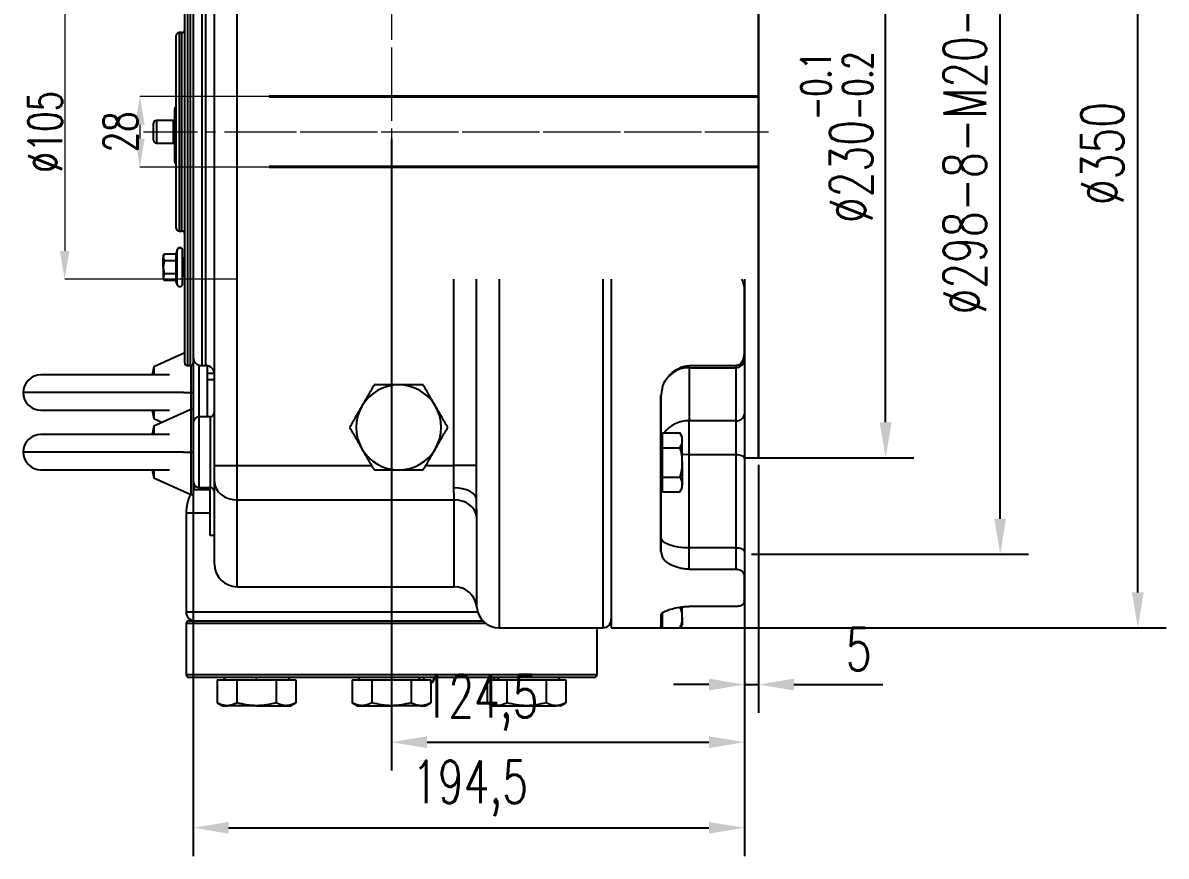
# Model space of a CAD drawing. Header units: millimetres. Extents: x 1890 to 4327, y 775 to 2498.
# Drawn here: x 2496 to 2899.4, y 1536.1 to 1830.1 of the extents above; entities that cross this region are included whole.
import ezdxf

# ---------------------------------------------------------------- set-up
doc = ezdxf.new("R2010")
doc.units = ezdxf.units.MM
doc.linetypes.add('CENTER2', pattern=[28.575, 19.05, -3.175, 3.175, -3.175])
doc.linetypes.add('点画线', pattern=[18, 12, -2, 2, -2])
for name, color, linetype, lineweight in [('AM_5', 3, 'Continuous', 25), ('中心线层', 1, '点画线', 18), ('粗实线', 7, 'Continuous', 40)]:
    doc.layers.add(name, color=color, linetype=linetype, lineweight=lineweight)
doc.styles.add('SLDTEXTSTYLE1', font='txt.shx', dxfattribs={"width": 0.7, "bigfont": 'gbcbig.shx'})
doc.styles.get("Standard").update_dxf_attribs({"font": 'arial.ttf'})
doc.styles.add('TH_GBDIM', font='simplex.shx', dxfattribs={"width": 0.707, "bigfont": 'hzfs.shx'})
doc.dimstyles.new('ISO-25$0', dxfattribs={"dimtxt": 2.5, "dimasz": 2.5, "dimexe": 1.25, "dimexo": 0.625, "dimtad": 1, "dimtxsty": 'Standard', "dimcen": 2.5, "dimdle": 5, "dimadec": 0, "dimazin": 0, "dimtfac": 1, "dimtmove": 0, "dimatfit": 3, "dimfxl": 0, "dimarcsym": 0})
doc.dimstyles.new('SLDDIMSTYLE12$0', dxfattribs={"dimtxt": 12, "dimasz": 10, "dimexe": 0, "dimexo": 0.0625, "dimgap": 0.875, "dimtad": 1, "dimdec": 1, "dimlfac": 1.8, "dimrnd": 1e-09, "dimzin": 12, "dimdsep": 46, "dimtxsty": 'SLDTEXTSTYLE1', "dimcen": 0.09, "dimdle": 8.16, "dimclrd": 3, "dimclre": 3, "dimadec": 0, "dimazin": 3, "dimtfac": 1, "dimtdec": 1, "dimtofl": 0, "dimtmove": 0, "dimatfit": 3, "dimfxl": 0, "dimfrac": 2, "dimtolj": 1, "dimlwd": 5, "dimlwe": 5, "dimarcsym": 0})

# ---------------------------------------------------------------- blocks, each defined once
blk = doc.blocks.new('*U50')
at = {"layer": '中心线层', "color": 0, "linetype": 'CENTER2', "transparency": 16777216}
for p, q in [((0, 497.87), (0, -12.12)), ((0, 234.87), (0, 130.87)), ((0, 130.87), (0, -12.12))]:
    blk.add_line(p, q, dxfattribs=at)
blk = doc.blocks.new('*U49')
at = {"layer": '中心线层', "color": 0, "linetype": 'CENTER2', "transparency": 16777216}
for p, q in [((-173.73, 0), (46.77, 0)), ((-140.73, 0), (43.24, 0)), ((43.24, 0), (46.77, 0))]:
    blk.add_line(p, q, dxfattribs=at)
blk = doc.blocks.new('*D51')
at = {"color": 1, "linetype": 'Continuous', "transparency": 16777216}
for p, q in [((2626.08, 1789.19), (2626.08, 1566.34)), ((2750.58, 1640.19), (2750.58, 1566.34)), ((2638.58, 1576.34), (2738.08, 1576.34))]:
    blk.add_line(p, q, dxfattribs=at)
at = {"color": 1, "linetype": 'ByBlock', "transparency": 16777216}
for points in [[(2638.58, 1578.43), (2638.58, 1574.26), (2626.08, 1576.34)], [(2738.08, 1578.43), (2738.08, 1574.26), (2750.58, 1576.34)]]:
    blk.add_solid(points, dxfattribs=at)
at = {"layer": 'Defpoints', "color": 0, "linetype": 'ByBlock', "transparency": 16777216}
for p in [(2626.08, 1791.69), (2750.58, 1642.69), (2750.58, 1576.34)]:
    blk.add_point(p, dxfattribs=at)
at = {"color": 1, "linetype": 'ByBlock', "lineweight": 5, "transparency": 16777216, "insert": (2657.48, 1590.27), "char_height": 15, "attachment_point": 5, "style": 'TH_GBDIM'}
blk.add_mtext('124,5', dxfattribs=at)
blk = doc.blocks.new('*D52')
at = {"color": 1, "linetype": 'Continuous', "transparency": 16777216}
for p, q in [((2556.08, 1789.19), (2556.08, 1536.15)), ((2750.58, 1639.19), (2750.58, 1536.15)), ((2568.58, 1546.15), (2738.08, 1546.15))]:
    blk.add_line(p, q, dxfattribs=at)
at = {"color": 1, "linetype": 'ByBlock', "transparency": 16777216}
for points in [[(2568.58, 1548.23), (2568.58, 1544.07), (2556.08, 1546.15)], [(2738.08, 1548.23), (2738.08, 1544.07), (2750.58, 1546.15)]]:
    blk.add_solid(points, dxfattribs=at)
at = {"layer": 'Defpoints', "color": 0, "linetype": 'ByBlock', "transparency": 16777216}
for p in [(2556.08, 1791.69), (2750.58, 1641.69), (2750.58, 1546.15)]:
    blk.add_point(p, dxfattribs=at)
at = {"color": 1, "linetype": 'ByBlock', "lineweight": 5, "transparency": 16777216, "insert": (2653.78, 1560.08), "char_height": 15, "attachment_point": 5, "style": 'TH_GBDIM'}
blk.add_mtext('194,5', dxfattribs=at)
blk = doc.blocks.new('*D53')
at = {"color": 1, "linetype": 'Continuous', "transparency": 16777216}
for p, q in [((2753.08, 1939.43), (2850.85, 1939.43)), ((2840.85, 1655.19), (2840.85, 1926.93)), ((2753.08, 1642.69), (2850.85, 1642.69))]:
    blk.add_line(p, q, dxfattribs=at)
at = {"color": 1, "linetype": 'ByBlock', "transparency": 16777216}
for points in [[(2838.77, 1926.93), (2842.93, 1926.93), (2840.85, 1939.43)], [(2838.77, 1655.19), (2842.93, 1655.19), (2840.85, 1642.69)]]:
    blk.add_solid(points, dxfattribs=at)
at = {"layer": 'Defpoints', "color": 0, "linetype": 'ByBlock', "transparency": 16777216}
for p in [(2750.58, 1939.43), (2840.85, 1939.43), (2750.58, 1642.69)]:
    blk.add_point(p, dxfattribs=at)
at = {"color": 1, "linetype": 'ByBlock', "lineweight": 5, "transparency": 16777216, "insert": (2828.35, 1794.8), "char_height": 15, "attachment_point": 5, "rotation": 90, "style": 'TH_GBDIM'}
blk.add_mtext('%%C298-8-M20-{\\Fgdt,gbcbig|c0;x}30', dxfattribs=at)
blk = doc.blocks.new('*D54')
at = {"color": 1, "linetype": 'Continuous', "transparency": 16777216}
for p, q in [((2714.81, 1966.69), (2899.42, 1966.69)), ((2889.42, 1629.19), (2889.42, 1954.19)), ((2714.81, 1616.69), (2899.42, 1616.69))]:
    blk.add_line(p, q, dxfattribs=at)
at = {"color": 1, "linetype": 'ByBlock', "transparency": 16777216}
for points in [[(2887.33, 1954.19), (2891.5, 1954.19), (2889.42, 1966.69)], [(2887.33, 1629.19), (2891.5, 1629.19), (2889.42, 1616.69)]]:
    blk.add_solid(points, dxfattribs=at)
at = {"layer": 'Defpoints', "color": 0, "linetype": 'ByBlock', "transparency": 16777216}
for p in [(2712.31, 1966.69), (2889.42, 1966.69), (2712.31, 1616.69)]:
    blk.add_point(p, dxfattribs=at)
at = {"color": 1, "linetype": 'ByBlock', "lineweight": 5, "transparency": 16777216, "insert": (2876.92, 1784), "char_height": 15, "attachment_point": 5, "rotation": 90, "style": 'TH_GBDIM'}
blk.add_mtext('%%C350', dxfattribs=at)
blk = doc.blocks.new('*D55')
at = {"color": 1, "linetype": 'Continuous', "transparency": 16777216}
for p, q in [((2755.58, 1906.69), (2810.43, 1906.69)), ((2800.43, 1689.19), (2800.43, 1894.19)), ((2755.58, 1676.69), (2810.43, 1676.69))]:
    blk.add_line(p, q, dxfattribs=at)
at = {"color": 1, "linetype": 'ByBlock', "transparency": 16777216}
for points in [[(2798.34, 1894.19), (2802.51, 1894.19), (2800.43, 1906.69)], [(2798.34, 1689.19), (2802.51, 1689.19), (2800.43, 1676.69)]]:
    blk.add_solid(points, dxfattribs=at)
at = {"layer": 'Defpoints', "color": 0, "linetype": 'ByBlock', "transparency": 16777216}
for p in [(2753.08, 1906.69), (2800.43, 1906.69), (2753.08, 1676.69)]:
    blk.add_point(p, dxfattribs=at)
at = {"color": 1, "linetype": 'ByBlock', "lineweight": 5, "transparency": 16777216, "insert": (2783.18, 1789.74), "char_height": 15, "attachment_point": 5, "rotation": 90, "style": 'TH_GBDIM'}
blk.add_mtext('%%C230{\\H0.7x;\\S-0.1^ -0.2;}', dxfattribs=at)
blk = doc.blocks.new('*D56')
at = {"color": 1, "linetype": 'Continuous', "transparency": 16777216}
for p, q in [((2750.58, 1674.19), (2750.58, 1586.68)), ((2755.58, 1674.19), (2755.58, 1586.68)), ((2738.08, 1596.68), (2725.58, 1596.68)), ((2750.58, 1596.68), (2755.58, 1596.68)), ((2768.08, 1596.68), (2799.45, 1596.68))]:
    blk.add_line(p, q, dxfattribs=at)
at = {"color": 1, "linetype": 'ByBlock', "transparency": 16777216}
for points in [[(2738.08, 1598.77), (2738.08, 1594.6), (2750.58, 1596.68)], [(2768.08, 1598.77), (2768.08, 1594.6), (2755.58, 1596.68)]]:
    blk.add_solid(points, dxfattribs=at)
at = {"layer": 'Defpoints', "color": 0, "linetype": 'ByBlock', "transparency": 16777216}
for p in [(2750.58, 1676.69), (2755.58, 1676.69), (2750.58, 1596.68)]:
    blk.add_point(p, dxfattribs=at)
at = {"color": 1, "linetype": 'ByBlock', "lineweight": 5, "transparency": 16777216, "insert": (2790.92, 1609.18), "char_height": 15, "attachment_point": 5, "style": 'TH_GBDIM'}
blk.add_mtext('5', dxfattribs=at)
blk = doc.blocks.new('*D72')
at = {"layer": 'AM_5', "color": 3, "lineweight": 5, "transparency": 16777216}
blk.add_line((2582.85, 1804.11), (2537.26, 1804.11), dxfattribs=at)
at = {"layer": 'AM_5', "color": 3, "linetype": 'Continuous', "lineweight": 5, "transparency": 16777216}
for p, q in [((2537.26, 1794.11), (2537.26, 1789.27)), ((2582.85, 1779.27), (2537.26, 1779.27))]:
    blk.add_line(p, q, dxfattribs=at)
at = {"layer": 'AM_5', "color": 3, "transparency": 16777216}
for points in [[(2535.6, 1794.11), (2538.93, 1794.11), (2537.26, 1804.11)], [(2535.6, 1789.27), (2538.93, 1789.27), (2537.26, 1779.27)]]:
    blk.add_solid(points, dxfattribs=at)
at = {"layer": 'Defpoints', "color": 0, "transparency": 16777216}
for p in [(2582.91, 1804.11), (2537.26, 1779.27), (2582.91, 1779.27)]:
    blk.add_point(p, dxfattribs=at)
at = {"layer": 'AM_5', "color": 0, "transparency": 16777216, "insert": (2530.39, 1791.69), "char_height": 12, "attachment_point": 5, "rotation": 90, "style": 'SLDTEXTSTYLE1'}
blk.add_mtext('\\A1;28', dxfattribs=at)
blk = doc.blocks.new('*D61')
at = {"layer": 'AM_5', "color": 3, "lineweight": 5, "transparency": 16777216}
blk.add_line((2571.52, 1843.69), (2510.71, 1843.69), dxfattribs=at)
at = {"layer": 'AM_5', "color": 3, "linetype": 'Continuous', "lineweight": 5, "transparency": 16777216}
for p, q in [((2510.71, 1833.69), (2510.71, 1749.69)), ((2571.52, 1739.69), (2510.71, 1739.69))]:
    blk.add_line(p, q, dxfattribs=at)
at = {"layer": 'AM_5', "color": 3, "transparency": 16777216}
for points in [[(2509.04, 1833.69), (2512.37, 1833.69), (2510.71, 1843.69)], [(2509.04, 1749.69), (2512.37, 1749.69), (2510.71, 1739.69)]]:
    blk.add_solid(points, dxfattribs=at)
at = {"layer": 'Defpoints', "color": 0, "transparency": 16777216}
for p in [(2571.58, 1843.69), (2510.71, 1739.69), (2571.58, 1739.69)]:
    blk.add_point(p, dxfattribs=at)
at = {"layer": 'AM_5', "color": 0, "transparency": 16777216, "insert": (2503.83, 1791.69), "char_height": 12, "attachment_point": 5, "rotation": 90, "style": 'SLDTEXTSTYLE1'}
blk.add_mtext('\\A1;%%C105', dxfattribs=at)

msp = doc.modelspace()

# ---------------------------------------------------------------- linework, layer by layer
at = {"color": 7, "linetype": 'Continuous', "lineweight": 25}
for p, q in [((2563.582, 1673.962), (2563.582, 1909.419)), ((2571.582, 1673.962), (2571.582, 1909.419)), ((2755.553, 1906.69), (2755.553, 1676.69)), ((2755.582, 1677.106), (2755.582, 1906.274)), ((2553.082, 1791.69), (2553.082, 1873.19)), ((2556.082, 1873.19), (2556.082, 1791.69)), ((2550.082, 1757.69), (2550.082, 1825.69)), ((2552.082, 1826.69), (2551.082, 1826.69)), ((2549.082, 1795.69), (2543.082, 1795.69)), ((2549.582, 1796.19), (2549.582, 1799.344)), ((2549.582, 1796.19), (2549.582, 1789.925)), ((2542.082, 1788.69), (2542.082, 1794.69)), ((2553.082, 1710.19), (2553.082, 1791.69)), ((2556.082, 1791.69), (2556.082, 1710.19)), ((2543.082, 1787.69), (2549.082, 1787.69)), ((2549.582, 1783.856), (2549.582, 1789.925)), ((2549.582, 1781.121), (2549.582, 1783.856)), ((2551.082, 1756.69), (2552.082, 1756.69)), ((2545.801, 1748.525), (2545.432, 1747.886)), ((2545.79, 1748.505), (2545.432, 1747.35)), ((2545.432, 1748.036), (2545.432, 1747.886)), ((2545.432, 1747.886), (2545.432, 1747.35)), ((2545.432, 1747.35), (2545.79, 1746.195)), ((2545.432, 1743.886), (2545.432, 1747.35)), ((2549.981, 1748.505), (2545.79, 1748.505)), ((2550.366, 1750.095), (2549.94, 1748.505)), ((2550.366, 1749.945), (2549.981, 1748.505)), ((2549.981, 1748.505), (2549.981, 1746.195)), ((2550.366, 1737.827), (2550.366, 1749.945)), ((2552.332, 1749.686), (2552.332, 1749.836)), ((2552.332, 1738.086), (2552.332, 1749.686)), ((2552.582, 1747.036), (2553.082, 1747.036)), ((2545.79, 1746.195), (2545.432, 1743.886)), ((2545.432, 1743.886), (2545.79, 1741.576)), ((2545.432, 1743.886), (2545.432, 1740.422)), ((2549.981, 1746.195), (2545.79, 1746.195)), ((2549.981, 1746.195), (2549.981, 1741.576)), ((2552.582, 1743.886), (2552.332, 1743.886)), ((2553.082, 1746.886), (2552.582, 1746.886)), ((2545.79, 1741.576), (2545.432, 1740.422)), ((2545.432, 1740.422), (2545.79, 1739.267)), ((2545.432, 1740.422), (2545.432, 1739.886)), ((2545.432, 1739.886), (2545.801, 1739.247)), ((2549.981, 1741.576), (2545.79, 1741.576)), ((2549.981, 1739.267), (2545.79, 1739.267)), ((2549.981, 1741.576), (2549.981, 1739.267)), ((2550.366, 1737.827), (2549.981, 1739.267)), ((2552.582, 1740.886), (2553.082, 1740.886)), ((2648.082, 1673.962), (2648.082, 1739.69)), ((2656.082, 1661.893), (2656.082, 1739.69)), ((2703.582, 1739.69), (2703.582, 1616.69)), ((2750.582, 1739.69), (2750.582, 1734.656)), ((2750.54, 1734.493), (2750.54, 1715.188)), ((2750.582, 1734.656), (2750.582, 1715.406)), ((2750.582, 1715.406), (2750.582, 1711.466)), ((2553.082, 1713.711), (2542.138, 1708.786)), ((2750.582, 1711.466), (2750.582, 1692.17)), ((2542.138, 1708.786), (2541.629, 1705.936)), ((2542.138, 1708.786), (2542.138, 1705.936)), ((2554.082, 1709.19), (2555.082, 1709.19)), ((2555.249, 1709.204), (2555.249, 1699.686)), ((2556.082, 1710.124), (2556.082, 1699.686)), ((2559.082, 1709.19), (2560.582, 1709.19)), ((2561.082, 1706.384), (2561.082, 1709.148)), ((2747.582, 1709.165), (2731.082, 1709.165)), ((2731.082, 1708.466), (2747.582, 1708.466)), ((2547.722, 1705.936), (2502.332, 1705.936)), ((2561.082, 1704.19), (2561.082, 1706.384)), ((2563.576, 1706.384), (2561.082, 1706.384)), ((2563.582, 1704.19), (2561.082, 1704.19)), ((2561.082, 1691.13), (2561.082, 1704.19)), ((2555.249, 1699.686), (2556.082, 1699.686)), ((2555.249, 1699.686), (2555.249, 1693.693)), ((2556.082, 1699.686), (2556.082, 1693.693)), ((2721.684, 1701.889), (2721.04, 1698.425)), ((2721.082, 1644.037), (2721.082, 1698.692)), ((2721.04, 1698.425), (2721.04, 1643.614)), ((2502.332, 1693.436), (2547.722, 1693.436)), ((2541.629, 1693.436), (2542.138, 1690.586)), ((2555.249, 1693.693), (2542.138, 1687.793)), ((2542.138, 1693.436), (2542.138, 1690.586)), ((2542.138, 1690.586), (2545.242, 1689.189)), ((2556.082, 1693.693), (2555.249, 1693.693)), ((2555.249, 1693.693), (2555.249, 1678.693)), ((2556.082, 1693.693), (2556.082, 1678.693)), ((2562.154, 1691.13), (2558.082, 1691.13)), ((2562.154, 1666.255), (2562.154, 1691.13)), ((2750.582, 1692.17), (2750.582, 1676.591)), ((2542.138, 1687.793), (2541.629, 1684.943)), ((2542.138, 1687.793), (2542.138, 1684.943)), ((2556.082, 1689.249), (2556.083, 1689.189)), ((2747.582, 1689.723), (2731.082, 1689.723)), ((2731.082, 1677.739), (2731.082, 1689.723)), ((2747.582, 1689.723), (2747.582, 1677.739)), ((2547.722, 1684.943), (2502.332, 1684.943)), ((2721.682, 1683.78), (2721.082, 1683.18)), ((2721.682, 1685.438), (2727.779, 1685.438)), ((2721.682, 1680.242), (2721.682, 1685.438)), ((2728.582, 1684.045), (2727.768, 1685.456)), ((2728.582, 1682.84), (2728.582, 1684.045)), ((2728.582, 1675.045), (2728.582, 1682.84)), ((2555.249, 1678.693), (2555.249, 1663.693)), ((2555.249, 1678.693), (2556.082, 1678.693)), ((2556.082, 1678.693), (2556.082, 1663.693)), ((2721.682, 1680.242), (2727.779, 1680.242)), ((2721.682, 1669.849), (2721.682, 1680.242)), ((2728.582, 1675.045), (2728.582, 1667.251)), ((2731.082, 1644.87), (2731.082, 1677.739)), ((2747.582, 1677.739), (2731.082, 1677.739)), ((2747.582, 1677.739), (2747.582, 1644.87)), ((2750.582, 1676.69), (2755.553, 1676.69)), ((2750.582, 1676.591), (2750.582, 1643.722)), ((2502.332, 1672.443), (2547.722, 1672.443)), ((2541.629, 1672.443), (2542.138, 1669.593)), ((2542.138, 1672.443), (2542.138, 1669.593)), ((2563.582, 1668.298), (2563.582, 1673.962)), ((2563.582, 1673.962), (2571.582, 1673.962)), ((2571.582, 1661.825), (2571.582, 1673.962)), ((2648.082, 1666.091), (2648.082, 1673.962)), ((2656.082, 1673.962), (2648.082, 1673.962)), ((2542.138, 1669.593), (2555.249, 1663.693)), ((2556.889, 1666.65), (2556.102, 1665.469)), ((2563.582, 1639.19), (2563.582, 1668.298)), ((2721.682, 1666.31), (2721.082, 1666.91)), ((2721.682, 1669.849), (2727.779, 1669.849)), ((2721.682, 1664.653), (2721.682, 1669.849)), ((2728.582, 1666.045), (2728.582, 1667.251)), ((2555.249, 1663.693), (2556.082, 1663.693)), ((2558.082, 1666.255), (2562.154, 1666.255)), ((2721.682, 1664.653), (2727.779, 1664.653)), ((2727.768, 1664.634), (2728.582, 1666.045)), ((2571.582, 1661.825), (2648.153, 1661.825)), ((2553.582, 1657.149), (2553.582, 1622.19)), ((2562.082, 1649.348), (2563.582, 1649.348)), ((2721.04, 1643.614), (2721.678, 1641.498)), ((2721.157, 1643.722), (2721.082, 1644.037)), ((2731.082, 1637.371), (2731.082, 1644.87)), ((2747.582, 1644.87), (2731.082, 1644.87)), ((2747.582, 1644.87), (2747.582, 1637.371)), ((2750.582, 1643.722), (2750.582, 1634.748)), ((2731.082, 1637.371), (2747.582, 1637.371)), ((2750.54, 1634.298), (2750.54, 1626.302)), ((2750.582, 1634.748), (2750.582, 1626.774)), ((2571.582, 1631.19), (2648.153, 1631.19)), ((2750.582, 1626.774), (2750.582, 1626.39)), ((2721.684, 1621.982), (2721.114, 1621.145)), ((2721.682, 1616.652), (2721.682, 1621.98)), ((2728.582, 1620.326), (2728.582, 1624.035)), ((2747.582, 1624.216), (2731.082, 1624.216)), ((2750.439, 1625.473), (2750.463, 1625.55)), ((2553.582, 1618.19), (2553.582, 1600.19)), ((2554.582, 1619.19), (2658.273, 1619.19)), ((2721.04, 1621.036), (2721.04, 1616.69)), ((2721.082, 1621.524), (2721.082, 1617.19)), ((2721.082, 1618.555), (2721.682, 1617.955)), ((2728.582, 1620.326), (2728.582, 1617.69)), ((2664.082, 1616.69), (2700.582, 1616.69)), ((2698.582, 1600.19), (2698.582, 1616.69)), ((2703.582, 1616.69), (2721.04, 1616.69)), ((2721.682, 1616.652), (2727.779, 1616.652)), ((2728.395, 1617.365), (2728.582, 1617.69)), ((2697.582, 1599.19), (2554.582, 1599.19)), ((2564.575, 1598.39), (2564.575, 1590.262)), ((2564.575, 1598.39), (2571.503, 1598.39)), ((2567.187, 1599.19), (2566.725, 1598.39)), ((2571.503, 1598.39), (2571.503, 1590.262)), ((2571.503, 1598.39), (2585.36, 1598.39)), ((2578.432, 1598.39), (2578.432, 1599.19)), ((2585.36, 1598.39), (2585.36, 1590.262)), ((2585.36, 1598.39), (2592.288, 1598.39)), ((2590.139, 1598.39), (2589.677, 1599.19)), ((2590.177, 1598.39), (2589.715, 1599.19)), ((2592.288, 1598.39), (2592.327, 1598.39)), ((2592.288, 1598.39), (2592.288, 1590.262)), ((2592.327, 1598.39), (2592.327, 1590.262)), ((2612.187, 1598.39), (2612.187, 1590.262)), ((2612.187, 1598.39), (2619.115, 1598.39)), ((2614.799, 1599.19), (2614.337, 1598.39)), ((2619.115, 1598.39), (2619.115, 1590.262)), ((2619.115, 1598.39), (2632.972, 1598.39)), ((2632.972, 1598.39), (2632.972, 1590.262)), ((2632.972, 1598.39), (2639.9, 1598.39)), ((2636.182, 1598.39), (2635.782, 1599.19)), ((2637.751, 1598.39), (2637.289, 1599.19)), ((2637.828, 1598.39), (2637.366, 1599.19)), ((2639.9, 1598.39), (2639.9, 1590.262)), ((2639.9, 1598.39), (2639.978, 1598.39)), ((2639.978, 1598.39), (2639.978, 1590.262)), ((2659.838, 1598.39), (2659.838, 1590.262)), ((2659.838, 1598.39), (2666.766, 1598.39)), ((2662.449, 1599.19), (2661.988, 1598.39)), ((2663.556, 1598.39), (2663.956, 1599.19)), ((2666.766, 1598.39), (2666.766, 1590.262)), ((2666.766, 1598.39), (2680.623, 1598.39)), ((2680.623, 1598.39), (2680.623, 1590.262)), ((2680.623, 1598.39), (2687.551, 1598.39)), ((2685.401, 1598.39), (2684.939, 1599.19)), ((2685.44, 1598.39), (2684.978, 1599.19)), ((2687.551, 1598.39), (2687.551, 1590.262)), ((2687.551, 1598.39), (2687.59, 1598.39)), ((2687.59, 1598.39), (2687.59, 1590.262)), ((2564.556, 1590.273), (2566.432, 1589.19)), ((2590.432, 1589.19), (2592.307, 1590.273)), ((2592.327, 1590.262), (2592.36, 1590.281)), ((2612.154, 1590.281), (2614.044, 1589.19)), ((2638.044, 1589.19), (2639.933, 1590.281)), ((2639.978, 1590.262), (2640.011, 1590.281)), ((2659.805, 1590.281), (2661.694, 1589.19)), ((2685.694, 1589.19), (2687.591, 1590.285)), ((2687.59, 1590.262), (2687.609, 1590.273)), ((2566.432, 1589.19), (2568.039, 1589.19)), ((2578.432, 1589.19), (2568.039, 1589.19)), ((2578.432, 1589.19), (2588.824, 1589.19)), ((2588.824, 1589.19), (2590.432, 1589.19)), ((2590.432, 1589.19), (2590.47, 1589.19)), ((2614.044, 1589.19), (2615.651, 1589.19)), ((2615.651, 1589.19), (2626.044, 1589.19)), ((2636.436, 1589.19), (2626.044, 1589.19)), ((2636.436, 1589.19), (2638.044, 1589.19)), ((2638.044, 1589.19), (2638.121, 1589.19)), ((2661.694, 1589.19), (2663.302, 1589.19)), ((2663.302, 1589.19), (2673.694, 1589.19)), ((2673.694, 1589.19), (2684.087, 1589.19)), ((2685.694, 1589.19), (2684.087, 1589.19)), ((2685.694, 1589.19), (2685.733, 1589.19))]:
    msp.add_line(p, q, dxfattribs=at)
at = {"color": 8, "linetype": 'Continuous', "lineweight": 25}
for p, q in [((2554.082, 1874.19), (2554.082, 1791.69)), ((2555.082, 1791.69), (2555.082, 1874.19)), ((2559.082, 1874.19), (2559.082, 1709.19)), ((2560.582, 1791.69), (2560.582, 1874.19)), ((2551.082, 1826.69), (2551.082, 1756.69)), ((2552.082, 1756.69), (2552.082, 1826.69)), ((2543.082, 1795.69), (2543.082, 1787.69)), ((2549.082, 1787.69), (2549.082, 1795.69)), ((2554.082, 1791.69), (2554.082, 1709.19)), ((2555.082, 1709.19), (2555.082, 1791.69)), ((2560.582, 1709.19), (2560.582, 1791.69)), ((2550.366, 1749.945), (2550.366, 1750.095)), ((2552.582, 1747.036), (2552.582, 1746.886)), ((2552.582, 1746.886), (2552.582, 1743.886)), ((2552.582, 1743.886), (2552.582, 1740.886)), ((2552.582, 1743.886), (2553.082, 1743.886)), ((2664.082, 1739.69), (2664.082, 1616.69)), ((2700.582, 1739.69), (2700.582, 1616.69)), ((2558.082, 1709.362), (2558.082, 1699.686)), ((2731.082, 1708.466), (2731.082, 1709.165)), ((2731.082, 1708.466), (2731.082, 1689.723)), ((2747.582, 1709.165), (2747.582, 1708.466)), ((2747.582, 1708.466), (2747.582, 1689.723)), ((2552.694, 1699.686), (2496.082, 1699.686)), ((2552.694, 1699.686), (2555.249, 1699.686)), ((2558.082, 1699.686), (2558.082, 1691.13)), ((2558.082, 1691.13), (2558.082, 1678.693)), ((2721.353, 1683.451), (2721.682, 1684.349)), ((2552.694, 1678.693), (2496.082, 1678.693)), ((2552.694, 1678.693), (2555.249, 1678.693)), ((2558.082, 1678.693), (2558.082, 1666.255)), ((2571.582, 1673.962), (2619.014, 1673.962)), ((2638.151, 1673.962), (2648.082, 1673.962)), ((2556.102, 1665.469), (2561.948, 1665.469)), ((2571.582, 1631.19), (2571.582, 1661.825)), ((2648.153, 1631.19), (2648.153, 1661.825)), ((2561.997, 1657.149), (2553.582, 1657.149)), ((2656.118, 1623.94), (2656.118, 1655.959)), ((2721.681, 1641.494), (2721.157, 1643.722)), ((2656.483, 1622.19), (2553.582, 1622.19)), ((2659.419, 1618.19), (2553.582, 1618.19)), ((2553.582, 1600.19), (2698.582, 1600.19))]:
    msp.add_line(p, q, dxfattribs=at)
at = {"color": 7, "linetype": 'Continuous', "lineweight": 25, "flags": 128}
for points in [[(2549.582, 1799.344), (2549.763, 1800.203), (2550.082, 1800.732)], [(2549.582, 1799.344), (2549.592, 1799.397), (2549.62, 1799.448), (2549.667, 1799.495), (2549.729, 1799.537), (2549.805, 1799.571), (2549.891, 1799.596), (2549.985, 1799.612), (2550.082, 1799.617)], [(2750.582, 1676.591), (2750.525, 1676.815), (2750.354, 1677.03), (2750.077, 1677.229), (2749.704, 1677.403), (2749.249, 1677.545), (2748.73, 1677.652), (2748.168, 1677.717), (2747.582, 1677.739)], [(2563.582, 1668.298), (2563.736, 1667.035), (2564.191, 1665.821), (2564.931, 1664.702), (2565.926, 1663.721), (2567.138, 1662.916), (2568.521, 1662.318), (2570.022, 1661.949), (2571.582, 1661.825)], [(2656.082, 1661.893), (2655.929, 1662.712), (2655.473, 1663.499), (2654.734, 1664.225), (2653.739, 1664.861), (2652.527, 1665.383), (2651.144, 1665.771), (2649.643, 1666.01), (2648.082, 1666.091)], [(2656.118, 1655.959), (2655.845, 1657.131), (2655.31, 1658.244), (2654.533, 1659.258), (2653.538, 1660.139), (2652.361, 1660.857), (2651.04, 1661.389), (2649.621, 1661.715), (2648.153, 1661.825)], [(2731.082, 1644.87), (2729.131, 1644.944), (2727.256, 1645.162), (2725.527, 1645.515), (2724.011, 1645.991), (2722.768, 1646.571), (2721.844, 1647.233), (2721.275, 1647.951), (2721.082, 1648.697)], [(2750.582, 1643.722), (2750.525, 1643.946), (2750.354, 1644.162), (2750.077, 1644.36), (2749.704, 1644.534), (2749.249, 1644.677), (2748.73, 1644.783), (2748.168, 1644.848), (2747.582, 1644.87)]]:
    msp.add_lwpolyline(points, dxfattribs=at)
at = {"color": 8, "linetype": 'Continuous', "lineweight": 25, "flags": 128}
msp.add_lwpolyline([(2731.082, 1677.739), (2729.131, 1677.812), (2728.582, 1677.86)], dxfattribs=at)
at = {"color": 7, "linetype": 'Continuous', "lineweight": 25}
for centre, radius, start, end in [((2552.082, 1827.69), 1, 270, 0), ((2551.082, 1825.69), 1, 90, 180), ((2543.082, 1794.69), 1, 90, 180), ((2549.082, 1796.19), 0.5, 270, 0), ((2543.082, 1788.69), 1, 180, 270), ((2549.082, 1787.19), 0.5, 0, 90), ((2551.082, 1757.69), 1, 180, 270), ((2552.082, 1755.69), 1, 0, 90), ((2551.332, 1749.836), 1, 0, 165), ((2551.332, 1749.686), 1, 0, 165), ((2552.582, 1747.286), 0.25, 180, 270), ((2552.582, 1747.136), 0.25, 180, 270), ((2552.582, 1740.636), 0.25, 90, 180), ((2551.332, 1738.086), 1, 195, 0), ((2750.228, 1734.66), 0.354, 331.81027, 359.38823), ((2749.979, 1715.409), 0.604, 338.50905, 359.75728), ((2559.082, 1712.19), 3, 180, 270), ((2558.082, 1710.124), 2, 152.48557, 180), ((2747.582, 1711.466), 3, 270, 0), ((2554.082, 1710.19), 1, 180, 270), ((2555.082, 1710.19), 1, 270, 0), ((2560.582, 1706.19), 3, 0, 90), ((2731.082, 1698.466), 10, 90, 136.38263), ((2502.332, 1699.686), 6.25, 90, 180), ((2502.332, 1699.686), 6.25, 180, 270), ((2628.582, 1687.389), 15, 90, 150), ((2628.582, 1687.389), 15, 30, 90), ((2720.204, 1698.694), 0.879, 342.22318, 359.87879), ((2628.582, 1687.389), 15, 150, 210), ((2628.582, 1687.389), 15, 330, 30), ((2558.082, 1689.13), 2, 90, 180), ((2561.582, 1693.047), 2, 286.60155, 0), ((2747.833, 1692.478), 2.766, 264.79555, 353.61542), ((2502.332, 1678.693), 6.25, 90, 180), ((2502.332, 1678.693), 6.25, 180, 270), ((2628.582, 1687.389), 15, 210, 270), ((2628.582, 1687.389), 15, 270, 330), ((2752.582, 1677.106), 3, 352.02776, 0), ((2558.082, 1668.255), 2, 180, 270), ((2568.582, 1657.149), 15, 153.87739, 180), ((2561.582, 1664.339), 2, 0, 73.39845), ((2718.924, 1644.038), 2.158, 348.68386, 359.98807), ((2571.582, 1639.19), 8, 180, 270), ((2748.149, 1634.748), 2.433, 349.34423, 359.99376), ((2648.153, 1623.19), 8, 5.37938, 90), ((2747.899, 1626.774), 2.683, 349.85399, 359.99699), ((2747.582, 1626.39), 3, 352.15835, 0), ((2556.582, 1622.19), 3, 180, 270), ((2664.082, 1624.69), 8, 185.37938, 270), ((2554.582, 1618.19), 1, 90, 180), ((2700.582, 1619.69), 3, 270, 0), ((2718.082, 1617.19), 3, 350.40593, 0), ((2554.582, 1600.19), 1, 180, 270), ((2697.582, 1600.19), 1, 270, 0)]:
    msp.add_arc(centre, radius, start, end, dxfattribs=at)
at = {"color": 8, "linetype": 'Continuous', "lineweight": 25}
msp.add_arc((2730.696, 1679.336), 10.394, 87.86682, 144.05488, dxfattribs=at)
at = {"color": 7, "linetype": 'Continuous', "lineweight": 25}
for centre, major_axis, ratio, start_param, end_param in [((2550.082, 1783.856), (-0.5, 0), 0.290225, 0, 1.5707963), ((2550.082, 1781.121), (0, 0.692), 0.7224842, 1.5707963, 3.1415927)]:
    msp.add_ellipse(centre, major_axis=major_axis, ratio=ratio, start_param=start_param, end_param=end_param, dxfattribs=at)
for points, knots in [([(2549.582, 1796.19), (2549.585, 1796.229), (2549.59, 1796.303), (2549.641, 1796.435), (2549.745, 1796.563), (2549.91, 1796.661), (2550.028, 1796.674), (2550.082, 1796.68)], [0, 0, 0, 0, 0.15947517, 0.30857893, 0.57528743, 0.8043936, 1, 1, 1, 1]), ([(2549.582, 1789.925), (2549.591, 1789.932), (2549.607, 1789.945), (2549.708, 1789.962), (2549.807, 1789.972), (2549.895, 1789.978), (2549.988, 1789.982), (2550.051, 1789.982), (2550.082, 1789.983)], [0, 0, 0, 0, 0.2893484, 0.5252075, 0.6510415, 0.7716006, 0.8876182, 1, 1, 1, 1]), ([(2749.608, 1739.69), (2749.701, 1739.548), (2749.947, 1739.103), (2750.326, 1738.012), (2750.522, 1736.402), (2750.534, 1735.129), (2750.54, 1734.493)], [0.30818685, 0.30818685, 0.30818685, 0.30818685, 0.3731795, 0.50243207, 0.7514293, 1, 1, 1, 1]), ([(2750.54, 1715.188), (2750.534, 1714.58), (2750.522, 1713.368), (2750.323, 1711.852), (2749.893, 1710.711), (2749.363, 1709.923), (2748.713, 1709.424), (2748.076, 1709.197), (2747.747, 1709.176), (2747.582, 1709.165)], [0, 0, 0, 0, 0.2507006, 0.4998116, 0.628438, 0.7497016, 0.8785155, 0.9393672, 1, 1, 1, 1]), ([(2721.684, 1701.889), (2722.096, 1702.781), (2722.92, 1704.563), (2725.065, 1706.844), (2727.331, 1708.328), (2729.429, 1709.057), (2730.542, 1709.13), (2731.082, 1709.165)], [0, 0, 0, 0, 0.2496378, 0.4990411, 0.7499875, 0.878606, 1, 1, 1, 1]), ([(2619.922, 1702.389), (2619.212, 1701.16), (2617.792, 1698.702), (2616.325, 1696.16), (2615.592, 1694.889)], [0, 0, 0, 0, 0.4999984, 1, 1, 1, 1]), ([(2628.582, 1702.389), (2627.115, 1702.39), (2624.181, 1702.391), (2621.342, 1702.39), (2619.922, 1702.389)], [0, 0, 0, 0, 0.5000015, 1, 1, 1, 1]), ([(2637.243, 1702.389), (2635.823, 1702.39), (2632.984, 1702.391), (2630.05, 1702.39), (2628.582, 1702.389)], [0, 0, 0, 0, 0.4999985, 1, 1, 1, 1]), ([(2641.573, 1694.889), (2640.84, 1696.16), (2639.373, 1698.702), (2637.953, 1701.16), (2637.243, 1702.389)], [0, 0, 0, 0, 0.5000016, 1, 1, 1, 1]), ([(2615.592, 1694.889), (2614.858, 1693.619), (2613.39, 1691.078), (2611.971, 1688.619), (2611.262, 1687.389)], [0, 0, 0, 0, 0.5000013, 1, 1, 1, 1]), ([(2645.903, 1687.389), (2645.194, 1688.619), (2643.775, 1691.078), (2642.307, 1693.619), (2641.573, 1694.889)], [0, 0, 0, 0, 0.4999987, 1, 1, 1, 1]), ([(2611.262, 1687.389), (2611.971, 1686.16), (2613.39, 1683.7), (2614.858, 1681.16), (2615.592, 1679.889)], [0, 0, 0, 0, 0.4999979, 1, 1, 1, 1]), ([(2641.573, 1679.889), (2642.307, 1681.16), (2643.775, 1683.7), (2645.194, 1686.16), (2645.903, 1687.389)], [0, 0, 0, 0, 0.5000021, 1, 1, 1, 1]), ([(2727.779, 1685.438), (2728.005, 1685.012), (2728.458, 1684.161), (2728.541, 1683.28), (2728.582, 1682.84)], [0, 0, 0, 0, 0.4999989, 1, 1, 1, 1]), ([(2728.582, 1682.84), (2728.541, 1682.4), (2728.458, 1681.52), (2728.005, 1680.668), (2727.779, 1680.242)], [0, 0, 0, 0, 0.5000011, 1, 1, 1, 1]), ([(2615.592, 1679.889), (2616.325, 1678.618), (2617.792, 1676.077), (2619.212, 1673.618), (2619.922, 1672.389)], [0, 0, 0, 0, 0.5000009, 1, 1, 1, 1]), ([(2637.243, 1672.389), (2637.953, 1673.618), (2639.373, 1676.077), (2640.84, 1678.618), (2641.573, 1679.889)], [0, 0, 0, 0, 0.4999991, 1, 1, 1, 1]), ([(2727.779, 1680.242), (2728.005, 1679.39), (2728.458, 1677.686), (2728.541, 1675.926), (2728.582, 1675.045)], [0, 0, 0, 0, 0.4999988, 1, 1, 1, 1]), ([(2728.582, 1675.045), (2728.541, 1674.165), (2728.458, 1672.404), (2728.005, 1670.701), (2727.779, 1669.849)], [0, 0, 0, 0, 0.5000019, 1, 1, 1, 1]), ([(2619.922, 1672.389), (2621.342, 1672.389), (2624.181, 1672.388), (2627.115, 1672.389), (2628.582, 1672.389)], [0, 0, 0, 0, 0.4999985, 1, 1, 1, 1]), ([(2628.582, 1672.389), (2630.05, 1672.389), (2632.984, 1672.388), (2635.823, 1672.389), (2637.243, 1672.389)], [0, 0, 0, 0, 0.5000015, 1, 1, 1, 1]), ([(2727.779, 1669.849), (2728.005, 1669.423), (2728.458, 1668.571), (2728.541, 1667.691), (2728.582, 1667.251)], [0, 0, 0, 0, 0.4999989, 1, 1, 1, 1]), ([(2728.582, 1667.251), (2728.541, 1666.811), (2728.458, 1665.93), (2728.005, 1665.079), (2727.779, 1664.653)], [0, 0, 0, 0, 0.5000004, 1, 1, 1, 1]), ([(2562.082, 1649.41), (2562.082, 1649.391), (2562.082, 1649.318), (2562.082, 1649.736), (2562.082, 1650.894), (2562.082, 1653.053), (2562.082, 1656.291), (2562.082, 1659.971), (2562.082, 1663.512), (2562.082, 1665.422), (2562.082, 1666.199)], [0, 0, 0, 0, 0.0337089, 0.1363918, 0.2348573, 0.3727817, 0.5243631, 0.7025592, 0.8789534, 1, 1, 1, 1]), ([(2648.153, 1661.825), (2648.153, 1661.893), (2648.153, 1662.032), (2648.151, 1662.255), (2648.148, 1662.495), (2648.144, 1662.754), (2648.139, 1663.031), (2648.132, 1663.33), (2648.123, 1663.715), (2648.112, 1664.192), (2648.099, 1664.717), (2648.089, 1665.206), (2648.083, 1665.647), (2648.083, 1665.944), (2648.082, 1666.091)], [0, 0, 0, 0, 0.05879454, 0.1204805, 0.18505837, 0.25252863, 0.32289166, 0.3961478, 0.47229735, 0.59877777, 0.72533715, 0.81974931, 0.91130245, 1, 1, 1, 1]), ([(2656.118, 1655.959), (2656.118, 1656.09), (2656.117, 1656.357), (2656.116, 1656.776), (2656.114, 1657.29), (2656.11, 1657.899), (2656.104, 1658.617), (2656.097, 1659.361), (2656.09, 1660.158), (2656.084, 1660.998), (2656.083, 1661.593), (2656.082, 1661.893)], [0, 0, 0, 0, 0.0756349, 0.1536999, 0.2341629, 0.3575398, 0.4770431, 0.603819, 0.729563, 0.8635008, 1, 1, 1, 1]), ([(2731.082, 1637.371), (2730.542, 1637.389), (2729.43, 1637.429), (2727.333, 1637.82), (2725.067, 1638.629), (2722.921, 1639.908), (2722.097, 1640.961), (2721.684, 1641.488)], [0, 0, 0, 0, 0.1213219, 0.249959, 0.5008521, 0.7501662, 1, 1, 1, 1]), ([(2747.582, 1637.371), (2747.747, 1637.365), (2748.078, 1637.355), (2748.716, 1637.234), (2749.368, 1636.963), (2749.898, 1636.55), (2750.325, 1635.954), (2750.522, 1635.191), (2750.534, 1634.596), (2750.54, 1634.298)], [0, 0, 0, 0, 0.0608156, 0.1218647, 0.2511693, 0.3727969, 0.5019148, 0.7509874, 1, 1, 1, 1]), ([(2750.54, 1626.302), (2750.534, 1626.084), (2750.522, 1625.65), (2750.323, 1625.119), (2749.894, 1624.732), (2749.364, 1624.466), (2748.713, 1624.303), (2748.076, 1624.227), (2747.747, 1624.22), (2747.582, 1624.216)], [0, 0, 0, 0, 0.2502446, 0.499574, 0.6283095, 0.7496723, 0.8785017, 0.9393607, 1, 1, 1, 1]), ([(2721.684, 1621.982), (2722.096, 1622.24), (2722.922, 1622.757), (2725.066, 1623.465), (2727.335, 1623.942), (2729.432, 1624.18), (2730.543, 1624.204), (2731.082, 1624.216)], [0, 0, 0, 0, 0.2494997, 0.4993398, 0.7503537, 0.8788261, 1, 1, 1, 1]), ([(2727.779, 1624.001), (2728.005, 1623.398), (2728.458, 1622.193), (2728.541, 1620.949), (2728.582, 1620.326)], [0, 0, 0, 0, 0.499999, 1, 1, 1, 1]), ([(2728.582, 1620.326), (2728.541, 1619.704), (2728.458, 1618.458), (2728.005, 1617.254), (2727.779, 1616.652)], [0, 0, 0, 0, 0.5000021, 1, 1, 1, 1]), ([(2727.779, 1616.652), (2728.031, 1616.871), (2728.304, 1617.108), (2728.377, 1617.354), (2728.383, 1617.372)], [0, 0, 0, 0, 0.9246179, 1, 1, 1, 1]), ([(2568.039, 1589.19), (2567.452, 1589.246), (2566.278, 1589.356), (2565.143, 1589.96), (2564.575, 1590.262)], [0, 0, 0, 0, 0.5002506, 1, 1, 1, 1]), ([(2571.503, 1590.262), (2570.935, 1589.96), (2569.8, 1589.356), (2568.626, 1589.246), (2568.039, 1589.19)], [0, 0, 0, 0, 0.5003839, 1, 1, 1, 1]), ([(2578.432, 1589.19), (2577.253, 1589.246), (2574.905, 1589.357), (2572.634, 1589.961), (2571.503, 1590.262)], [0, 0, 0, 0, 0.50209307, 1, 1, 1, 1]), ([(2585.36, 1590.262), (2584.221, 1589.959), (2581.949, 1589.355), (2579.602, 1589.245), (2578.432, 1589.19)], [0, 0, 0, 0, 0.5016235, 1, 1, 1, 1]), ([(2588.824, 1589.19), (2588.237, 1589.246), (2587.063, 1589.356), (2585.927, 1589.96), (2585.36, 1590.262)], [0, 0, 0, 0, 0.5002517, 1, 1, 1, 1]), ([(2592.288, 1590.262), (2591.72, 1589.96), (2590.584, 1589.356), (2589.41, 1589.246), (2588.824, 1589.19)], [0, 0, 0, 0, 0.5003831, 1, 1, 1, 1]), ([(2615.651, 1589.19), (2615.064, 1589.246), (2613.89, 1589.356), (2612.755, 1589.96), (2612.187, 1590.262)], [0, 0, 0, 0, 0.5002519, 1, 1, 1, 1]), ([(2619.115, 1590.262), (2618.547, 1589.96), (2617.412, 1589.356), (2616.238, 1589.246), (2615.651, 1589.19)], [0, 0, 0, 0, 0.5003831, 1, 1, 1, 1]), ([(2626.044, 1589.19), (2624.869, 1589.246), (2622.522, 1589.356), (2620.25, 1589.96), (2619.115, 1590.262)], [0, 0, 0, 0, 0.5002516, 1, 1, 1, 1]), ([(2632.972, 1590.262), (2631.835, 1589.96), (2629.564, 1589.356), (2627.217, 1589.246), (2626.044, 1589.19)], [0, 0, 0, 0, 0.50038321, 1, 1, 1, 1]), ([(2636.436, 1589.19), (2635.847, 1589.246), (2634.673, 1589.357), (2633.537, 1589.961), (2632.972, 1590.262)], [0, 0, 0, 0, 0.502093, 1, 1, 1, 1]), ([(2639.9, 1590.262), (2639.33, 1589.959), (2638.195, 1589.355), (2637.021, 1589.245), (2636.436, 1589.19)], [0, 0, 0, 0, 0.5016241, 1, 1, 1, 1]), ([(2663.302, 1589.19), (2662.717, 1589.245), (2661.543, 1589.355), (2660.408, 1589.959), (2659.838, 1590.262)], [0, 0, 0, 0, 0.4983773, 1, 1, 1, 1]), ([(2666.766, 1590.262), (2666.201, 1589.961), (2665.065, 1589.357), (2663.891, 1589.246), (2663.302, 1589.19)], [0, 0, 0, 0, 0.497907, 1, 1, 1, 1]), ([(2673.694, 1589.19), (2672.52, 1589.246), (2670.172, 1589.356), (2667.901, 1589.96), (2666.766, 1590.262)], [0, 0, 0, 0, 0.5002513, 1, 1, 1, 1]), ([(2680.623, 1590.262), (2679.486, 1589.96), (2677.215, 1589.356), (2674.867, 1589.246), (2673.694, 1589.19)], [0, 0, 0, 0, 0.5003831, 1, 1, 1, 1]), ([(2684.087, 1589.19), (2683.5, 1589.246), (2682.326, 1589.356), (2681.19, 1589.96), (2680.623, 1590.262)], [0, 0, 0, 0, 0.5002505, 1, 1, 1, 1]), ([(2687.551, 1590.262), (2686.983, 1589.96), (2685.847, 1589.356), (2684.673, 1589.246), (2684.087, 1589.19)], [0, 0, 0, 0, 0.5003833, 1, 1, 1, 1])]:
    msp.add_open_spline(points, degree=3, knots=knots, dxfattribs=at)
at = {"layer": '粗实线', "linetype": 'ByBlock'}
for p, q in [((2755.582, 1804.11), (2582.908, 1804.11)), ((2755.582, 1779.271), (2582.908, 1779.271))]:
    msp.add_line(p, q, dxfattribs=at)

# ---------------------------------------------------------------- block references
at = {"layer": '中心线层', "linetype": 'CENTER2'}
for name, p in [('*U50', (2626.082, 1608.815)), ('*U49', (2712.311, 1791.69))]:
    msp.add_blockref(name, p, dxfattribs=at)

# ---------------------------------------------------------------- dimensions: what is measured, and where the dimension line sits
at = {"color": 0, "linetype": 'ByBlock', "lineweight": 5}
for base, p1, p2, text, override, picture, middle in [((2889.417, 1966.69), (2712.311, 1616.69), (2712.311, 1966.69), '%%C<>', {"dimscale": 5, "dimtxt": 3, "dimasz": 2.5, "dimexe": 2, "dimexo": 0.5, "dimgap": 1, "dimdec": 1, "dimtxsty": 'TH_GBDIM', "dimcen": 2, "dimclrd": 1, "dimclre": 1, "dimclrt": 1, "dimtdec": 1, "dimatfit": 0, "dimlwd": 65535, "dimlwe": 65535}, '*D54', (2889.417, 1784.001)), ((2840.851, 1939.435), (2750.582, 1642.69), (2750.582, 1939.435), '%%C298-8-M20-{\\Fgdt,gbcbig|c0;x}30', {"dimscale": 5, "dimtxt": 3, "dimasz": 2.5, "dimexe": 2, "dimexo": 0.5, "dimgap": 1, "dimdec": 1, "dimpost": '', "dimtxsty": 'TH_GBDIM', "dimcen": 2, "dimclrd": 1, "dimclre": 1, "dimclrt": 1, "dimtdec": 1, "dimatfit": 0, "dimlwd": 65535, "dimlwe": 65535}, '*D53', (2840.851, 1794.801)), ((2800.427, 1906.69), (2753.082, 1676.69), (2753.082, 1906.69), '%%C<>{\\H0.7x;\\S-0.1^ -0.2;}', {"dimscale": 5, "dimtxt": 3, "dimasz": 2.5, "dimexe": 2, "dimexo": 0.5, "dimgap": 1, "dimdec": 1, "dimtxsty": 'TH_GBDIM', "dimcen": 2, "dimclrd": 1, "dimclre": 1, "dimclrt": 1, "dimtdec": 1, "dimatfit": 0, "dimlwd": 65535, "dimlwe": 65535}, '*D55', (2800.427, 1789.736))]:
    dim = msp.add_linear_dim(base=base, p1=p1, p2=p2, angle=90, text=text, dimstyle='ISO-25$0', override=override, dxfattribs=at)
    dim.commit()
    dim.dimension.update_dxf_attribs({"geometry": picture, "text_midpoint": middle, "dimtype": 160})
for base, p1, p2, picture, middle in [((2750.582, 1546.149), (2556.082, 1791.69), (2750.582, 1641.69), '*D52', (2653.782, 1546.149)), ((2750.582, 1576.342), (2626.082, 1791.69), (2750.582, 1642.69), '*D51', (2657.475, 1576.342)), ((2750.582, 1596.683), (2755.582, 1676.69), (2750.582, 1676.69), '*D56', (2790.916, 1596.683))]:
    dim = msp.add_linear_dim(base=base, p1=p1, p2=p2, angle=180, dimstyle='ISO-25$0', override={"dimscale": 5, "dimtxt": 3, "dimasz": 2.5, "dimexe": 2, "dimexo": 0.5, "dimgap": 1, "dimdec": 1, "dimtxsty": 'TH_GBDIM', "dimcen": 2, "dimclrd": 1, "dimclre": 1, "dimclrt": 1, "dimtdec": 1, "dimatfit": 0, "dimlwd": 65535, "dimlwe": 65535}, dxfattribs=at)
    dim.commit()
    dim.dimension.update_dxf_attribs({"geometry": picture, "text_midpoint": middle, "dimtype": 160})
at = {"layer": 'AM_5'}
for base, p1, p2, text, override, picture, middle in [((2510.708, 1739.69), (2571.582, 1843.69), (2571.582, 1739.69), '%%C105', {"dimlfac": 1, "dimpost": '%%C<>'}, '*D61', (2503.833, 1791.69)), ((2537.264, 1779.271), (2582.908, 1804.11), (2582.908, 1779.271), '28', {"dimlfac": 1, "dimpost": ''}, '*D72', (2530.389, 1791.69))]:
    dim = msp.add_linear_dim(base=base, p1=p1, p2=p2, angle=90, text=text, dimstyle='SLDDIMSTYLE12$0', override=override, dxfattribs=at)
    dim.commit()
    dim.dimension.update_dxf_attribs({"geometry": picture, "text_midpoint": middle})

doc.saveas('drawing.dxf')
